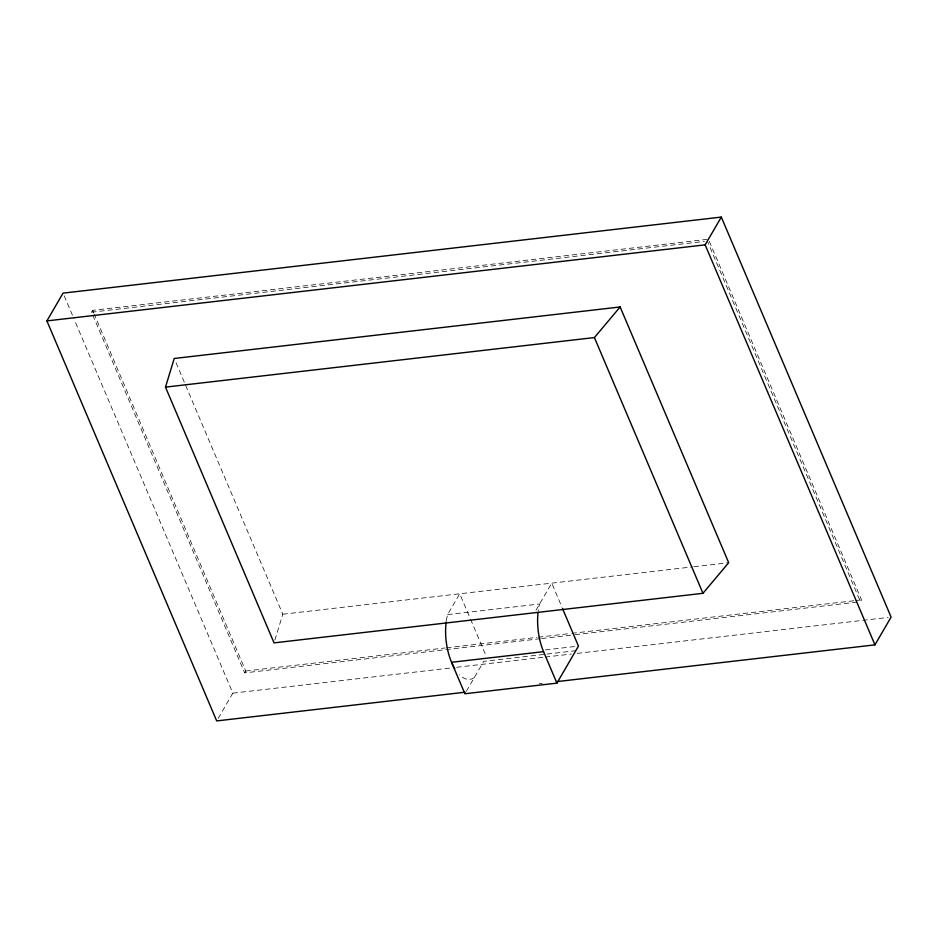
<?xml version="1.0" encoding="UTF-8"?>
<svg xmlns="http://www.w3.org/2000/svg" width="938" height="938" viewBox="0 0 938 938"><rect width="100%" height="100%" fill="white"/><g stroke="black" fill="none" stroke-linecap="round" stroke-linejoin="round"><path stroke-width="0.7" stroke-dasharray="4.69 3.52" d="M274.869 640.138L282.784 614.226L174.796 359.829M540.171 638.731L244.654 672.874L91.561 312.202L92.639 310.349L708.425 239.213L861.518 599.874L860.439 601.727L707.346 241.066M218.167 718.391L232.847 693.147L74.489 320.069M244.654 672.874L245.733 671.022L94.351 314.394M446.371 620.616A40.674 19.088 83.4 0 1 447.614 614.613L459.726 593.777L469.961 617.884M466.362 691.271L483.762 661.36L545.576 654.22M535.973 610.263L551.743 583.143L561.979 607.261M91.561 312.202L704.438 241.394M282.784 614.226L692.432 566.892M693.885 566.728L728.685 562.706M447.614 614.613L539.62 603.978A40.674 19.088 83.4 0 0 538.213 611.248M245.733 671.022L445.175 647.97M446.629 647.806L536.888 637.383M538.342 637.207L570.363 633.513M571.817 633.338L854.237 600.719M855.691 600.543L861.518 599.874M541.625 638.555L573.657 634.862M575.111 634.686L857.531 602.067M545.4 649.917L575.592 646.434M547.018 654.056L575.768 650.726M232.847 693.147L450.815 667.962M456.63 667.293L543.817 657.221M545.259 657.046L571.418 654.032M577.233 653.352L888.192 617.427M539.28 683.65L542.187 683.31M470.536 619.232L486.447 656.729M92.639 310.349L93.788 313.046M64.206 295.822L73.914 318.721M474.335 677.564A40.674 19.088 83.4 0 1 459.421 674.774"/><path stroke-width="1.41" d="M165.487 387.124L174.222 358.48L620.135 306.961L728.685 562.706L702.961 593.308L274.037 642.87L165.487 387.124L594.411 337.563L620.135 306.961M465.178 692.209L216.69 720.912L46.9 320.902L63.057 293.137L721.31 217.088L891.1 617.098L874.943 644.863L556.715 681.633M874.943 644.863L705.153 244.853L721.31 217.088M556.926 683.134L543.559 651.652L451.541 662.287L464.908 693.757L556.926 683.134L578.465 646.094L562.542 608.598M46.9 320.902L705.153 244.853M594.411 337.563L702.961 593.308M454.766 668.665A40.674 19.088 83.4 0 1 446.195 621.882M543.559 651.652A40.674 19.088 83.4 0 1 538.049 612.537"/></g></svg>
